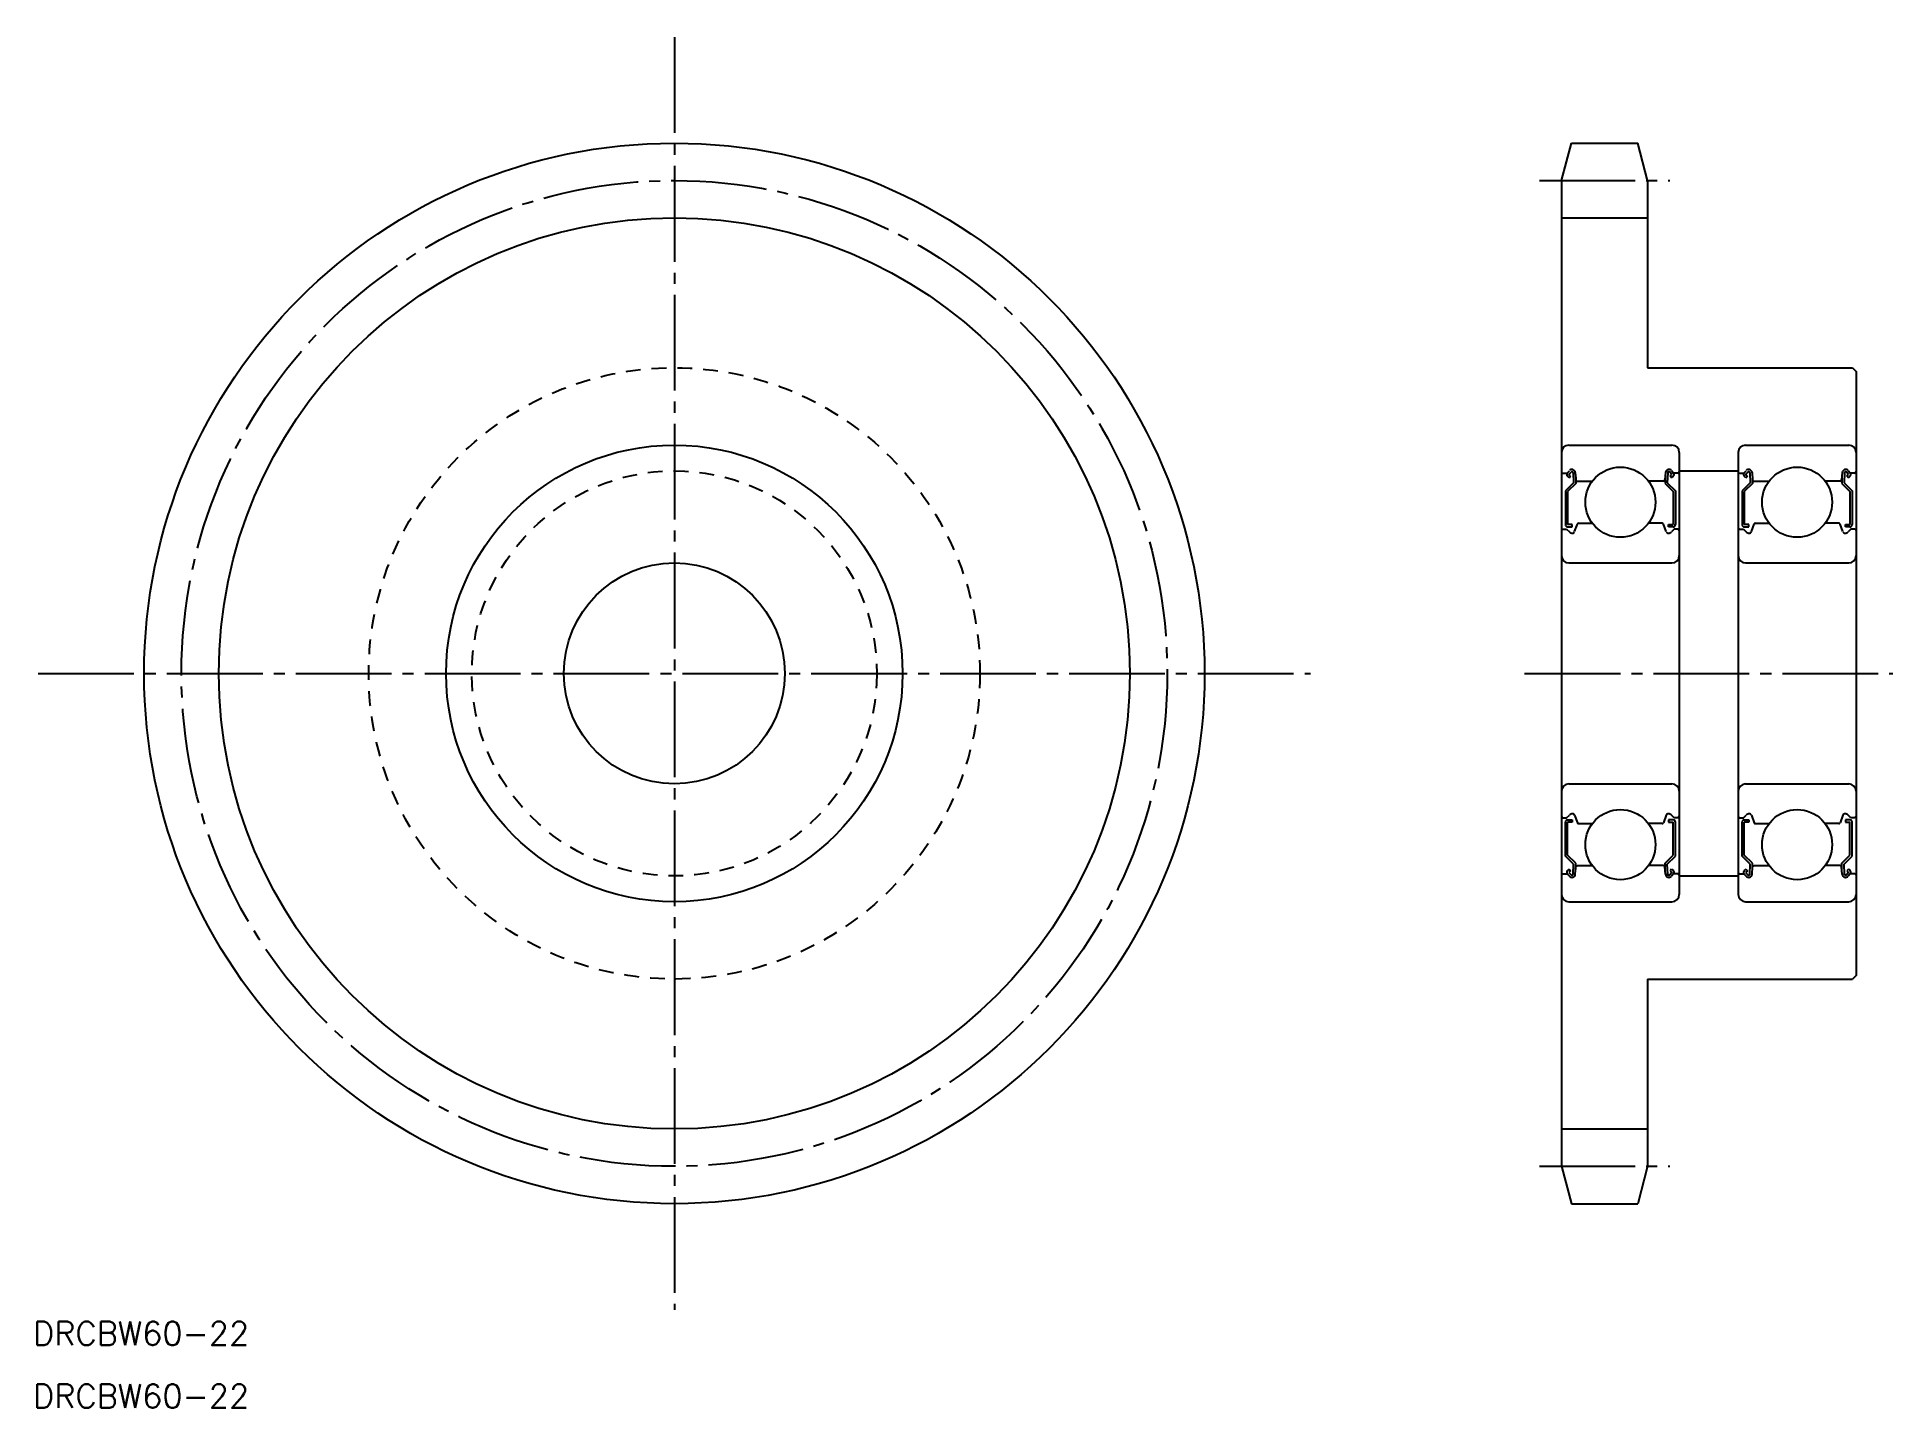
# Model space of a CAD drawing. Extents: x 75 to 327, y 661 to 847.
import ezdxf

# ---------------------------------------------------------------- set-up
doc = ezdxf.new("R2010")
doc.units = 0
doc.linetypes.add('CENTER', pattern=[17.5, 13, -1.5, 1.5, -1.5])
doc.linetypes.add('DASHED', pattern=[3.5, 2, -1.5])
doc.layers.get('0').update_dxf_attribs({"linetype": 'CONTINUOUS'})
doc.layers.add('CENTER', color=1, linetype='CENTER')
doc.styles.get("Standard").update_dxf_attribs({"font": 'txt.shx', "bigfont": '@extfont2.shx'})

msp = doc.modelspace()

# ---------------------------------------------------------------- linework, layer by layer
at = {"color": 7, "linetype": 'CONTINUOUS'}
for p, q in [((282.39, 827.81), (283.75, 832.88)), ((283.75, 832.88), (292.74, 832.88)), ((294.09, 827.81), (292.74, 832.88)), ((282.39, 827.81), (282.39, 693.95)), ((294.09, 827.81), (294.09, 802.38)), ((294.09, 802.38), (321.89, 802.38)), ((321.89, 802.38), (322.39, 801.88)), ((322.39, 801.88), (322.39, 719.88)), ((283.39, 791.88), (297.39, 791.88)), ((307.39, 791.88), (321.39, 791.88)), ((282.39, 790.88), (282.39, 730.88)), ((298.39, 790.88), (298.39, 730.88)), ((306.39, 790.88), (306.39, 730.88)), ((322.39, 790.88), (322.39, 730.88)), ((282.59, 788.08), (283.17, 788.08)), ((284.02, 786.78), (282.92, 785.68)), ((283.17, 788.08), (283.46, 788.41)), ((283.44, 787.46), (283.21, 787.66)), ((284.32, 786.66), (283.22, 785.56)), ((283.4, 787.89), (283.69, 788.22)), ((283.63, 787.69), (283.4, 787.89)), ((283.44, 787.46), (283.63, 787.69)), ((283.97, 788.13), (284.02, 786.78)), ((284.27, 788.16), (284.35, 787.16)), ((284.32, 787.51), (284.32, 786.66)), ((284.55, 786.98), (286.58, 786.98)), ((296.23, 786.98), (294.21, 786.98)), ((296.52, 788.16), (296.43, 787.16)), ((296.46, 787.51), (296.46, 786.66)), ((296.46, 786.66), (297.56, 785.56)), ((296.82, 788.13), (296.76, 786.78)), ((296.76, 786.78), (297.86, 785.68)), ((297.38, 787.89), (297.1, 788.22)), ((297.15, 787.69), (297.38, 787.89)), ((297.35, 787.46), (297.15, 787.69)), ((297.61, 788.08), (297.33, 788.41)), ((297.35, 787.46), (297.58, 787.66)), ((298.19, 788.08), (297.61, 788.08)), ((298.39, 788.38), (306.39, 788.38)), ((306.59, 788.08), (307.17, 788.08)), ((308.02, 786.78), (306.92, 785.68)), ((307.17, 788.08), (307.46, 788.41)), ((307.44, 787.46), (307.21, 787.66)), ((308.32, 786.66), (307.22, 785.56)), ((307.4, 787.89), (307.69, 788.22)), ((307.63, 787.69), (307.4, 787.89)), ((307.44, 787.46), (307.63, 787.69)), ((307.97, 788.13), (308.02, 786.78)), ((308.27, 788.16), (308.35, 787.16)), ((308.32, 787.51), (308.32, 786.66)), ((308.55, 786.98), (310.58, 786.98)), ((320.23, 786.98), (318.21, 786.98)), ((320.52, 788.16), (320.43, 787.16)), ((320.46, 787.51), (320.46, 786.66)), ((320.46, 786.66), (321.56, 785.56)), ((320.82, 788.13), (320.76, 786.78)), ((320.76, 786.78), (321.86, 785.68)), ((321.38, 787.89), (321.1, 788.22)), ((321.15, 787.69), (321.38, 787.89)), ((321.35, 787.46), (321.15, 787.69)), ((321.61, 788.08), (321.33, 788.41)), ((321.35, 787.46), (321.58, 787.66)), ((322.19, 788.08), (321.61, 788.08)), ((282.92, 785.68), (282.92, 781.08)), ((283.22, 785.56), (283.22, 781.08)), ((297.56, 785.56), (297.56, 781.08)), ((297.86, 785.68), (297.86, 781.08)), ((306.92, 785.68), (306.92, 781.08)), ((307.22, 785.56), (307.22, 781.08)), ((321.56, 785.56), (321.56, 781.08)), ((321.86, 785.68), (321.86, 781.08)), ((284.73, 781.28), (286.58, 781.28)), ((296.05, 781.28), (294.21, 781.28)), ((308.73, 781.28), (310.58, 781.28)), ((320.05, 781.28), (318.21, 781.28)), ((282.59, 780.48), (283.09, 780.48)), ((283.09, 780.48), (283.47, 780.1)), ((283.84, 781.08), (283.22, 781.08)), ((283.22, 780.78), (283.84, 780.78)), ((283.84, 780.78), (283.84, 781.08)), ((284.18, 780.13), (284.55, 781.15)), ((296.61, 780.13), (296.24, 781.15)), ((296.94, 781.08), (297.56, 781.08)), ((296.94, 780.78), (296.94, 781.08)), ((297.56, 780.78), (296.94, 780.78)), ((297.69, 780.48), (297.32, 780.1)), ((298.19, 780.48), (297.69, 780.48)), ((306.59, 780.48), (307.09, 780.48)), ((307.09, 780.48), (307.47, 780.1)), ((307.84, 781.08), (307.22, 781.08)), ((307.22, 780.78), (307.84, 780.78)), ((307.84, 780.78), (307.84, 781.08)), ((308.18, 780.13), (308.55, 781.15)), ((320.61, 780.13), (320.24, 781.15)), ((320.94, 781.08), (321.56, 781.08)), ((320.94, 780.78), (320.94, 781.08)), ((321.56, 780.78), (320.94, 780.78)), ((321.69, 780.48), (321.32, 780.1)), ((322.19, 780.48), (321.69, 780.48)), ((283.39, 775.88), (297.39, 775.88)), ((307.39, 775.88), (321.39, 775.88)), ((283.39, 745.88), (297.39, 745.88)), ((307.39, 745.88), (321.39, 745.88)), ((282.59, 741.28), (283.09, 741.28)), ((283.09, 741.28), (283.47, 741.65)), ((283.22, 740.98), (283.84, 740.98)), ((283.84, 740.98), (283.84, 740.68)), ((284.18, 741.63), (284.55, 740.61)), ((296.61, 741.63), (296.24, 740.61)), ((296.43, 741.12), (296.43, 741.12)), ((296.52, 741.38), (296.52, 741.38)), ((297.56, 740.98), (296.94, 740.98)), ((296.94, 740.98), (296.94, 740.68)), ((297.69, 741.28), (297.32, 741.65)), ((298.19, 741.28), (297.69, 741.28)), ((306.59, 741.28), (307.09, 741.28)), ((307.09, 741.28), (307.47, 741.65)), ((307.22, 740.98), (307.84, 740.98)), ((307.84, 740.98), (307.84, 740.68)), ((308.18, 741.63), (308.55, 740.61)), ((320.61, 741.63), (320.24, 740.61)), ((320.43, 741.12), (320.43, 741.12)), ((320.52, 741.38), (320.52, 741.38)), ((321.56, 740.98), (320.94, 740.98)), ((320.94, 740.98), (320.94, 740.68)), ((321.69, 741.28), (321.32, 741.65)), ((322.19, 741.28), (321.69, 741.28)), ((282.92, 736.07), (282.92, 740.68)), ((283.22, 736.2), (283.22, 740.68)), ((283.84, 740.68), (283.22, 740.68)), ((284.73, 740.48), (286.58, 740.48)), ((296.05, 740.48), (294.21, 740.48)), ((296.94, 740.68), (297.56, 740.68)), ((297.56, 736.2), (297.56, 740.68)), ((297.86, 736.07), (297.86, 740.68)), ((306.92, 736.07), (306.92, 740.68)), ((307.22, 736.2), (307.22, 740.68)), ((307.84, 740.68), (307.22, 740.68)), ((308.73, 740.48), (310.58, 740.48)), ((320.05, 740.48), (318.21, 740.48)), ((320.94, 740.68), (321.56, 740.68)), ((321.56, 736.2), (321.56, 740.68)), ((321.86, 736.07), (321.86, 740.68)), ((284.02, 734.97), (282.92, 736.07)), ((284.32, 735.1), (283.22, 736.2)), ((296.46, 735.1), (297.56, 736.2)), ((296.76, 734.97), (297.86, 736.07)), ((308.02, 734.97), (306.92, 736.07)), ((308.32, 735.1), (307.22, 736.2)), ((320.46, 735.1), (321.56, 736.2)), ((320.76, 734.97), (321.86, 736.07)), ((282.59, 733.68), (283.17, 733.68)), ((283.17, 733.68), (283.46, 733.34)), ((283.44, 734.29), (283.21, 734.1)), ((283.63, 734.06), (283.4, 733.87)), ((283.4, 733.87), (283.69, 733.54)), ((283.44, 734.29), (283.63, 734.06)), ((283.97, 733.63), (284.02, 734.97)), ((284.27, 733.6), (284.35, 734.6)), ((284.32, 734.25), (284.32, 735.1)), ((284.55, 734.78), (286.58, 734.78)), ((296.23, 734.78), (294.21, 734.78)), ((296.52, 733.6), (296.43, 734.6)), ((296.46, 734.25), (296.46, 735.1)), ((296.82, 733.63), (296.76, 734.97)), ((297.38, 733.87), (297.1, 733.54)), ((297.35, 734.29), (297.15, 734.06)), ((297.15, 734.06), (297.38, 733.87)), ((297.61, 733.68), (297.33, 733.34)), ((297.35, 734.29), (297.58, 734.1)), ((298.19, 733.68), (297.61, 733.68)), ((298.39, 733.38), (306.39, 733.38)), ((306.59, 733.68), (307.17, 733.68)), ((307.17, 733.68), (307.46, 733.34)), ((307.44, 734.29), (307.21, 734.1)), ((307.63, 734.06), (307.4, 733.87)), ((307.4, 733.87), (307.69, 733.54)), ((307.44, 734.29), (307.63, 734.06)), ((307.97, 733.63), (308.02, 734.97)), ((308.27, 733.6), (308.35, 734.6)), ((308.32, 734.25), (308.32, 735.1)), ((308.55, 734.78), (310.58, 734.78)), ((320.23, 734.78), (318.21, 734.78)), ((320.52, 733.6), (320.43, 734.6)), ((320.46, 734.25), (320.46, 735.1)), ((320.82, 733.63), (320.76, 734.97)), ((321.38, 733.87), (321.1, 733.54)), ((321.35, 734.29), (321.15, 734.06)), ((321.15, 734.06), (321.38, 733.87)), ((321.61, 733.68), (321.33, 733.34)), ((321.35, 734.29), (321.58, 734.1)), ((322.19, 733.68), (321.61, 733.68)), ((283.39, 729.88), (297.39, 729.88)), ((307.39, 729.88), (321.39, 729.88)), ((294.09, 719.38), (294.09, 693.95)), ((294.09, 719.38), (321.89, 719.38)), ((301.04, 719.38), (301.04, 719.38)), ((307.99, 719.38), (307.99, 719.38)), ((322.39, 719.88), (321.89, 719.38)), ((282.39, 693.95), (283.75, 688.88)), ((294.09, 693.95), (292.74, 688.88)), ((283.75, 688.88), (292.74, 688.88))]:
    msp.add_line(p, q, dxfattribs=at)
at = {"color": 3, "linetype": 'CONTINUOUS'}
for p, q in [((282.39, 822.74), (294.09, 822.74)), ((282.39, 699.02), (294.09, 699.02))]:
    msp.add_line(p, q, dxfattribs=at)
at = {"color": 7, "linetype": 'CONTINUOUS'}
for centre, radius in [((161.92, 760.88), 72), ((161.92, 760.88), 31), ((290.39, 784.13), 4.76), ((314.39, 784.13), 4.76), ((161.92, 760.88), 15), ((290.39, 737.63), 4.76), ((314.39, 737.63), 4.76)]:
    msp.add_circle(centre, radius, dxfattribs=at)
at = {"color": 3, "linetype": 'CONTINUOUS'}
msp.add_circle((161.92, 760.88), 61.86, dxfattribs=at)
at = {"color": 3, "linetype": 'DASHED'}
for radius in [41.5, 27.5]:
    msp.add_circle((161.92, 760.88), radius, dxfattribs=at)
at = {"color": 7, "linetype": 'CONTINUOUS'}
for centre, radius, start, end in [((283.39, 790.88), 1, 90, 180), ((297.39, 790.88), 1, 0, 90), ((307.39, 790.88), 1, 90, 180), ((321.39, 790.88), 1, 0, 90), ((282.59, 788.28), 0.2, 180, 270), ((283.4, 787.88), 0.3, 139.9073, 229.9975), ((283.81, 788.12), 0.46, 4.9875, 139.9073), ((283.81, 788.12), 0.16, 2.3753, 139.9932), ((284.55, 787.18), 0.2, 184.9875, 270), ((296.23, 787.18), 0.2, 270, 355.0125), ((296.98, 788.12), 0.46, 40.0927, 175.0125), ((296.98, 788.12), 0.16, 40.0068, 177.6247), ((297.38, 787.88), 0.3, 310.0025, 40.0927), ((298.19, 788.28), 0.2, 270, 0), ((306.59, 788.28), 0.2, 180, 270), ((307.4, 787.88), 0.3, 139.9073, 229.9975), ((307.81, 788.12), 0.46, 4.9875, 139.9073), ((307.81, 788.12), 0.16, 2.3753, 139.9932), ((308.55, 787.18), 0.2, 184.9875, 270), ((320.23, 787.18), 0.2, 270, 355.0125), ((320.98, 788.12), 0.46, 40.0927, 175.0125), ((320.98, 788.12), 0.16, 40.0068, 177.6247), ((321.38, 787.88), 0.3, 310.0025, 40.0927), ((322.19, 788.28), 0.2, 270, 0), ((284.73, 781.08), 0.2, 90, 160.0304), ((296.05, 781.08), 0.2, 19.9696, 90), ((308.73, 781.08), 0.2, 90, 160.0304), ((320.05, 781.08), 0.2, 19.9696, 90), ((282.59, 780.28), 0.2, 90, 180), ((283.22, 781.08), 0.3, 180, 270), ((283.89, 780.53), 0.6, 225, 272.805), ((283.89, 780.23), 0.3, 265.5374, 340.0304), ((296.89, 780.23), 0.3, 199.9696, 274.4626), ((296.9, 780.53), 0.6, 267.195, 315), ((297.56, 781.08), 0.3, 270, 0), ((298.19, 780.28), 0.2, 0, 90), ((306.59, 780.28), 0.2, 90, 180), ((307.22, 781.08), 0.3, 180, 270), ((307.89, 780.53), 0.6, 225, 272.805), ((307.89, 780.23), 0.3, 265.5374, 340.0304), ((320.89, 780.23), 0.3, 199.9696, 274.4626), ((320.9, 780.53), 0.6, 267.195, 315), ((321.56, 781.08), 0.3, 270, 0), ((322.19, 780.28), 0.2, 0, 90), ((283.39, 776.88), 1, 180, 270), ((297.39, 776.88), 1, 270, 0), ((307.39, 776.88), 1, 180, 270), ((321.39, 776.88), 1, 270, 0), ((283.39, 744.88), 1, 90, 180), ((297.39, 744.88), 1, 0, 90), ((307.39, 744.88), 1, 90, 180), ((321.39, 744.88), 1, 0, 90), ((282.59, 741.48), 0.2, 180, 270), ((283.22, 740.68), 0.3, 90, 180), ((283.89, 741.23), 0.6, 87.195, 135), ((283.89, 741.53), 0.3, 19.9696, 94.4626), ((296.89, 741.53), 0.3, 85.5374, 160.0304), ((296.9, 741.23), 0.6, 45, 92.805), ((297.56, 740.68), 0.3, 0, 90), ((298.19, 741.48), 0.2, 270, 0), ((306.59, 741.48), 0.2, 180, 270), ((307.22, 740.68), 0.3, 90, 180), ((307.89, 741.23), 0.6, 87.195, 135), ((307.89, 741.53), 0.3, 19.9696, 94.4626), ((320.89, 741.53), 0.3, 85.5374, 160.0304), ((320.9, 741.23), 0.6, 45, 92.805), ((321.56, 740.68), 0.3, 0, 90), ((322.19, 741.48), 0.2, 270, 0), ((284.73, 740.68), 0.2, 199.9696, 270), ((296.05, 740.68), 0.2, 270, 340.0304), ((308.73, 740.68), 0.2, 199.9696, 270), ((320.05, 740.68), 0.2, 270, 340.0304), ((282.59, 733.48), 0.2, 90, 180), ((283.4, 733.87), 0.3, 130.0025, 220.0927), ((283.81, 733.64), 0.46, 220.0927, 355.0125), ((283.81, 733.64), 0.16, 220.0068, 357.6247), ((284.55, 734.58), 0.2, 90, 175.0125), ((296.23, 734.58), 0.2, 4.9875, 90), ((296.98, 733.64), 0.46, 184.9875, 319.9073), ((296.98, 733.64), 0.16, 182.3753, 319.9932), ((297.38, 733.87), 0.3, 319.9073, 49.9975), ((298.19, 733.48), 0.2, 0, 90), ((306.59, 733.48), 0.2, 90, 180), ((307.4, 733.87), 0.3, 130.0025, 220.0927), ((307.81, 733.64), 0.46, 220.0927, 355.0125), ((307.81, 733.64), 0.16, 220.0068, 357.6247), ((308.55, 734.58), 0.2, 90, 175.0125), ((320.23, 734.58), 0.2, 4.9875, 90), ((320.98, 733.64), 0.46, 184.9875, 319.9073), ((320.98, 733.64), 0.16, 182.3753, 319.9932), ((321.38, 733.87), 0.3, 319.9073, 49.9975), ((322.19, 733.48), 0.2, 0, 90), ((283.39, 730.88), 1, 180, 270), ((297.39, 730.88), 1, 270, 0), ((307.39, 730.88), 1, 180, 270), ((321.39, 730.88), 1, 270, 0)]:
    msp.add_arc(centre, radius, start, end, dxfattribs=at)
at = {"layer": 'CENTER', "color": 1, "linetype": 'CENTER'}
for p, q in [((161.92, 847.28), (161.92, 674.48)), ((279.39, 827.81), (297.09, 827.81)), ((75.52, 760.88), (248.32, 760.88)), ((277.39, 760.88), (327.39, 760.88)), ((277.39, 760.88), (327.39, 760.88)), ((279.39, 693.95), (297.09, 693.95))]:
    msp.add_line(p, q, dxfattribs=at)
msp.add_circle((161.92, 760.88), 66.93, dxfattribs=at)

# ---------------------------------------------------------------- texts
at = {"color": 7, "linetype": 'CONTINUOUS'}
for p in [(74.84, 669.66), (74.84, 661.15)]:
    msp.add_text('DRCBW60-22', height=3.2, dxfattribs=at).set_placement(p)

doc.saveas('drawing.dxf')
